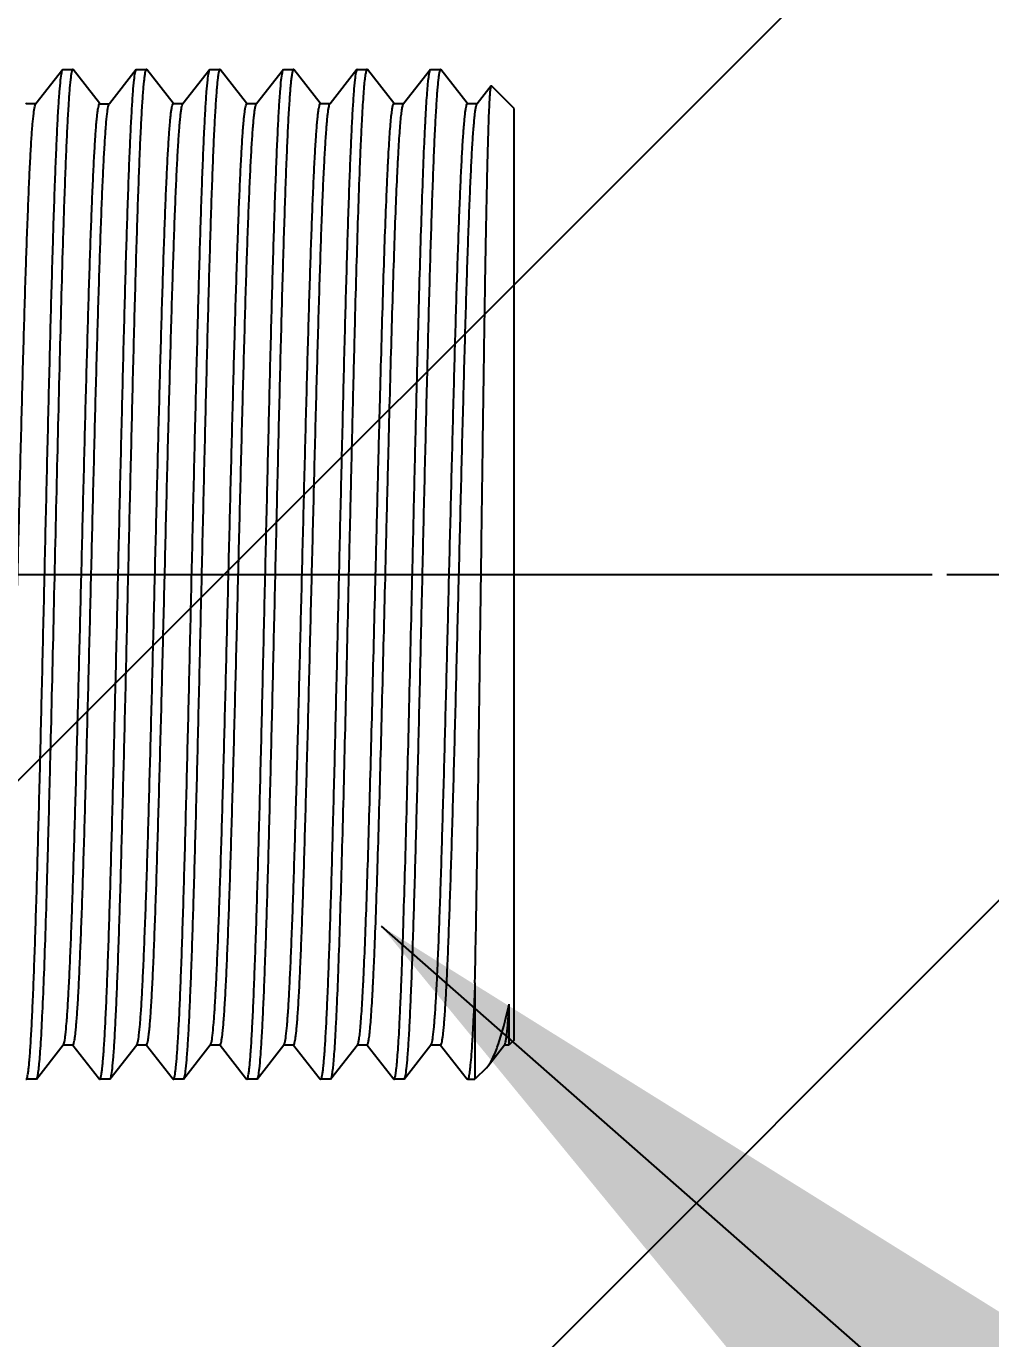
# Model space of a CAD drawing. Header units: millimetres. Extents: x 19741 to 22117, y -10160 to -6800.
# Drawn here: x 21709 to 21728.67, y -8818.76 to -8791.98 of the extents above; entities that cross this region are included whole.
import ezdxf

# ---------------------------------------------------------------- set-up
doc = ezdxf.new("R2010")
doc.units = ezdxf.units.MM
doc.linetypes.add('CENTERX2', pattern=[101.6, 63.5, -12.7, 12.7, -12.7])
doc.layers.add('CENTER', color=1, linetype='CENTERX2')
doc.layers.add('hatch', color=2, linetype='Continuous')
doc.layers.add('DIM', color=5, linetype='Continuous', lineweight=13)
doc.styles.add('ARIAL', font='arial.ttf')
doc.dimstyles.get("Standard").update_dxf_attribs({"dimtxt": 15, "dimasz": 15, "dimexe": 0.18, "dimexo": 0.0625, "dimgap": 4, "dimtad": 0, "dimdec": 1, "dimdsep": 46, "dimtxsty": 'ARIAL', "dimcen": 0, "dimclrd": 5, "dimclre": 5, "dimclrt": 5, "dimadec": 0, "dimazin": 0, "dimtfac": 1, "dimtdec": 1, "dimtofl": 0, "dimtmove": 0, "dimatfit": 3, "dimfxl": 1, "dimtolj": 1, "dimtzin": 0, "dimarcsym": 0})

# ---------------------------------------------------------------- blocks, each defined once
blk = doc.blocks.new('*D126')
at = {"color": 5, "lineweight": -2, "transparency": 16777216}
for p, q in [((21727.776, -8803.164), (21894.182, -8803.164)), ((21894.002, -8818.164), (21894.002, -9183.08)), ((21894.002, -9668.127), (21894.002, -9303.211)), ((21702.315, -9683.127), (21894.182, -9683.127))]:
    blk.add_line(p, q, dxfattribs=at)
at = {"color": 5, "transparency": 16777216}
for points in [[(21891.502, -8818.164), (21896.502, -8818.164), (21894.002, -8803.164)], [(21891.502, -9668.127), (21896.502, -9668.127), (21894.002, -9683.127)]]:
    blk.add_solid(points, dxfattribs=at)
at = {"layer": 'Defpoints', "color": 0, "transparency": 16777216}
for p in [(21727.713, -8803.164), (21702.253, -9683.127), (21894.002, -9683.127)]:
    blk.add_point(p, dxfattribs=at)
at = {"color": 5, "transparency": 16777216, "insert": (21894.002, -9243.145), "char_height": 15, "attachment_point": 5, "rotation": 90, "style": 'ARIAL'}
blk.add_mtext('\\A1;(900 - 1100)', dxfattribs=at)

msp = doc.modelspace()

# ---------------------------------------------------------------- hatches: boundary and pattern name
at = {"layer": 'hatch'}
h = msp.add_hatch(dxfattribs=at)
h.set_pattern_fill('ANSI31', color=256, scale=5)
h.set_pattern_definition([(45, (6565.495, -4149.247), (-11.22532, 11.22532), [])])
h.paths.add_polyline_path([(21702.253, -9683.127), (21752.253, -9683.127), (21752.253, -7612.561), (21702.253, -7612.561)])

# ---------------------------------------------------------------- linework, layer by layer
at = {"linetype": 'Continuous'}
for p, q in [((21709.746, -8792.868), (21709.199, -8793.564)), ((21709.746, -8792.868), (21709.753, -8792.864)), ((21709.753, -8792.864), (21709.953, -8792.864)), ((21709.96, -8792.868), (21709.953, -8792.864)), ((21710.496, -8793.551), (21709.96, -8792.868)), ((21711.246, -8792.868), (21710.699, -8793.564)), ((21711.246, -8792.868), (21711.253, -8792.864)), ((21711.253, -8792.864), (21711.453, -8792.864)), ((21711.46, -8792.868), (21711.453, -8792.864)), ((21711.996, -8793.551), (21711.46, -8792.868)), ((21712.746, -8792.868), (21712.199, -8793.564)), ((21712.746, -8792.868), (21712.753, -8792.864)), ((21712.753, -8792.864), (21712.953, -8792.864)), ((21712.96, -8792.868), (21712.953, -8792.864)), ((21713.496, -8793.551), (21712.96, -8792.868)), ((21714.246, -8792.868), (21713.699, -8793.564)), ((21714.246, -8792.868), (21714.253, -8792.864)), ((21714.253, -8792.864), (21714.453, -8792.864)), ((21714.46, -8792.868), (21714.453, -8792.864)), ((21714.996, -8793.551), (21714.46, -8792.868)), ((21715.746, -8792.868), (21715.199, -8793.564)), ((21715.753, -8792.864), (21715.746, -8792.868)), ((21715.753, -8792.864), (21715.953, -8792.864)), ((21715.96, -8792.868), (21715.953, -8792.864)), ((21716.496, -8793.551), (21715.96, -8792.868)), ((21717.246, -8792.868), (21716.699, -8793.564)), ((21717.246, -8792.868), (21717.253, -8792.864)), ((21717.253, -8792.864), (21717.453, -8792.864)), ((21717.453, -8792.864), (21717.46, -8792.868)), ((21717.996, -8793.551), (21717.46, -8792.868)), ((21718.485, -8793.201), (21718.199, -8793.564)), ((21718.485, -8793.201), (21718.489, -8793.2)), ((21718.953, -8793.664), (21718.489, -8793.2)), ((21709.006, -8793.564), (21708.996, -8793.551)), ((21709.203, -8793.564), (21709.003, -8793.564)), ((21709.199, -8793.564), (21709.195, -8793.569)), ((21710.506, -8793.564), (21710.496, -8793.551)), ((21710.503, -8793.564), (21710.703, -8793.564)), ((21710.699, -8793.564), (21710.695, -8793.569)), ((21712.006, -8793.564), (21711.996, -8793.551)), ((21712.203, -8793.564), (21712.003, -8793.564)), ((21712.199, -8793.564), (21712.195, -8793.569)), ((21713.506, -8793.564), (21713.496, -8793.551)), ((21713.703, -8793.564), (21713.503, -8793.564)), ((21713.699, -8793.564), (21713.695, -8793.569)), ((21715.006, -8793.564), (21714.996, -8793.551)), ((21715.203, -8793.564), (21715.003, -8793.564)), ((21715.199, -8793.564), (21715.195, -8793.569)), ((21716.506, -8793.564), (21716.496, -8793.551)), ((21716.703, -8793.564), (21716.503, -8793.564)), ((21716.699, -8793.564), (21716.695, -8793.569)), ((21718.006, -8793.564), (21717.996, -8793.551)), ((21718.203, -8793.564), (21718.003, -8793.564)), ((21718.199, -8793.564), (21718.195, -8793.569)), ((21718.953, -8812.664), (21718.953, -8793.664)), ((21718.153, -8811.497), (21718.153, -8813.464)), ((21718.853, -8812.764), (21718.853, -8811.934)), ((21718.953, -8812.664), (21718.853, -8812.764)), ((21709.21, -8813.459), (21709.756, -8812.764)), ((21709.753, -8812.764), (21709.953, -8812.764)), ((21709.756, -8812.764), (21709.76, -8812.759)), ((21709.949, -8812.764), (21709.954, -8812.77)), ((21709.954, -8812.77), (21710.476, -8813.434)), ((21710.71, -8813.459), (21711.256, -8812.764)), ((21711.253, -8812.764), (21711.453, -8812.764)), ((21711.256, -8812.764), (21711.26, -8812.759)), ((21711.449, -8812.764), (21711.454, -8812.77)), ((21711.454, -8812.77), (21711.976, -8813.434)), ((21712.21, -8813.459), (21712.756, -8812.764)), ((21712.753, -8812.764), (21712.953, -8812.764)), ((21712.756, -8812.764), (21712.76, -8812.759)), ((21712.949, -8812.764), (21712.954, -8812.77)), ((21712.954, -8812.77), (21713.476, -8813.434)), ((21713.71, -8813.459), (21714.256, -8812.764)), ((21714.253, -8812.764), (21714.453, -8812.764)), ((21714.256, -8812.764), (21714.26, -8812.759)), ((21714.449, -8812.764), (21714.454, -8812.77)), ((21714.454, -8812.77), (21714.976, -8813.434)), ((21715.21, -8813.459), (21715.756, -8812.764)), ((21715.753, -8812.764), (21715.953, -8812.764)), ((21715.756, -8812.764), (21715.76, -8812.759)), ((21715.949, -8812.764), (21715.954, -8812.77)), ((21715.954, -8812.77), (21716.476, -8813.434)), ((21716.71, -8813.459), (21717.256, -8812.764)), ((21717.253, -8812.764), (21717.453, -8812.764)), ((21717.256, -8812.764), (21717.26, -8812.759)), ((21717.449, -8812.764), (21717.454, -8812.77)), ((21717.454, -8812.77), (21717.976, -8813.434)), ((21718.42, -8813.192), (21718.756, -8812.764)), ((21718.753, -8812.764), (21718.853, -8812.764)), ((21718.756, -8812.764), (21718.76, -8812.759)), ((21718.386, -8813.231), (21718.153, -8813.464)), ((21718.386, -8813.231), (21718.42, -8813.192)), ((21708.996, -8813.459), (21709.003, -8813.464)), ((21709.203, -8813.464), (21709.003, -8813.464)), ((21709.21, -8813.459), (21709.203, -8813.464)), ((21710.476, -8813.434), (21710.496, -8813.459)), ((21710.496, -8813.459), (21710.503, -8813.464)), ((21710.703, -8813.464), (21710.503, -8813.464)), ((21710.71, -8813.459), (21710.703, -8813.464)), ((21711.976, -8813.434), (21711.996, -8813.459)), ((21711.996, -8813.459), (21712.003, -8813.464)), ((21712.203, -8813.464), (21712.003, -8813.464)), ((21712.21, -8813.459), (21712.203, -8813.464)), ((21713.476, -8813.434), (21713.496, -8813.459)), ((21713.503, -8813.464), (21713.496, -8813.459)), ((21713.703, -8813.464), (21713.503, -8813.464)), ((21713.71, -8813.459), (21713.703, -8813.464)), ((21714.976, -8813.434), (21714.996, -8813.459)), ((21714.996, -8813.459), (21715.003, -8813.464)), ((21715.203, -8813.464), (21715.003, -8813.464)), ((21715.21, -8813.459), (21715.203, -8813.464)), ((21716.476, -8813.434), (21716.496, -8813.459)), ((21716.496, -8813.459), (21716.503, -8813.464)), ((21716.703, -8813.464), (21716.503, -8813.464)), ((21716.71, -8813.459), (21716.703, -8813.464)), ((21717.976, -8813.434), (21717.996, -8813.459)), ((21718.003, -8813.464), (21717.996, -8813.459)), ((21718.003, -8813.464), (21718.153, -8813.464))]:
    msp.add_line(p, q, dxfattribs=at)
for points, knots in [([(21709.727, -8792.926), (21709.729, -8792.913), (21709.734, -8792.894), (21709.741, -8792.874), (21709.746, -8792.868)], [0, 0, 0, 0, 0.627972, 1, 1, 1, 1]), ([(21709.953, -8792.864), (21709.95, -8792.864), (21709.944, -8792.869), (21709.935, -8792.89), (21709.93, -8792.911), (21709.926, -8792.926)], [0, 0, 0, 0, 0.109681, 0.302484, 1, 1, 1, 1]), ([(21711.453, -8792.864), (21711.447, -8792.864), (21711.437, -8792.883), (21711.428, -8792.916), (21711.417, -8792.976), (21711.406, -8793.056), (21711.395, -8793.159), (21711.384, -8793.285), (21711.373, -8793.432), (21711.357, -8793.673), (21711.337, -8794.026), (21711.315, -8794.51), (21711.293, -8795.072), (21711.271, -8795.706), (21711.248, -8796.408), (21711.226, -8797.17), (21711.203, -8797.985), (21711.173, -8799.159), (21711.135, -8800.702), (21711.09, -8802.606), (21711.046, -8804.53), (21711.002, -8806.406), (21710.957, -8808.165), (21710.913, -8809.745), (21710.875, -8810.923), (21710.843, -8811.735), (21710.821, -8812.231), (21710.799, -8812.647), (21710.777, -8812.977), (21710.756, -8813.22), (21710.739, -8813.352), (21710.729, -8813.402)], [0, 0, 0, 0, 0.000787, 0.002559, 0.005416, 0.009371, 0.014423, 0.020561, 0.027774, 0.036048, 0.055702, 0.079349, 0.106779, 0.137748, 0.171978, 0.209164, 0.248972, 0.291046, 0.380462, 0.474214, 0.56895, 0.661278, 0.747895, 0.825704, 0.891921, 0.919924, 0.944181, 0.964475, 0.980628, 0.992499, 1, 1, 1, 1]), ([(21711.226, -8792.926), (21711.229, -8792.914), (21711.234, -8792.894), (21711.241, -8792.874), (21711.246, -8792.868)], [0, 0, 0, 0, 0.62865, 1, 1, 1, 1]), ([(21712.953, -8792.864), (21712.947, -8792.864), (21712.937, -8792.883), (21712.928, -8792.916), (21712.917, -8792.976), (21712.906, -8793.056), (21712.895, -8793.159), (21712.884, -8793.285), (21712.873, -8793.433), (21712.857, -8793.673), (21712.837, -8794.026), (21712.815, -8794.51), (21712.793, -8795.073), (21712.77, -8795.707), (21712.748, -8796.409), (21712.726, -8797.171), (21712.703, -8797.987), (21712.673, -8799.161), (21712.635, -8800.704), (21712.59, -8802.609), (21712.546, -8804.533), (21712.502, -8806.409), (21712.457, -8808.168), (21712.413, -8809.748), (21712.375, -8810.926), (21712.343, -8811.737), (21712.321, -8812.234), (21712.299, -8812.649), (21712.277, -8812.979), (21712.256, -8813.221), (21712.239, -8813.353), (21712.229, -8813.403)], [0, 0, 0, 0, 0.000787, 0.00256, 0.005418, 0.009374, 0.014427, 0.020567, 0.027782, 0.036059, 0.055718, 0.079373, 0.10681, 0.137789, 0.172029, 0.209226, 0.249045, 0.291129, 0.380564, 0.474333, 0.569082, 0.661417, 0.748033, 0.825831, 0.89203, 0.92002, 0.944262, 0.964539, 0.980672, 0.992522, 1, 1, 1, 1]), ([(21712.726, -8792.926), (21712.729, -8792.914), (21712.734, -8792.894), (21712.741, -8792.874), (21712.746, -8792.868)], [0, 0, 0, 0, 0.628687, 1, 1, 1, 1]), ([(21714.453, -8792.864), (21714.447, -8792.864), (21714.437, -8792.883), (21714.428, -8792.916), (21714.417, -8792.976), (21714.406, -8793.056), (21714.395, -8793.159), (21714.384, -8793.285), (21714.373, -8793.433), (21714.357, -8793.673), (21714.337, -8794.026), (21714.315, -8794.51), (21714.293, -8795.072), (21714.271, -8795.707), (21714.248, -8796.408), (21714.226, -8797.17), (21714.203, -8797.986), (21714.173, -8799.16), (21714.135, -8800.704), (21714.09, -8802.608), (21714.046, -8804.532), (21714.002, -8806.408), (21713.957, -8808.167), (21713.913, -8809.747), (21713.875, -8810.925), (21713.843, -8811.736), (21713.821, -8812.233), (21713.799, -8812.648), (21713.777, -8812.978), (21713.756, -8813.22), (21713.739, -8813.352), (21713.729, -8813.402)], [0, 0, 0, 0, 0.000787, 0.00256, 0.005417, 0.009373, 0.014425, 0.020564, 0.027779, 0.036054, 0.055711, 0.079363, 0.106797, 0.137772, 0.172009, 0.209202, 0.249018, 0.291098, 0.380526, 0.47429, 0.569036, 0.661368, 0.747984, 0.825786, 0.891991, 0.919986, 0.944234, 0.964516, 0.980656, 0.992514, 1, 1, 1, 1]), ([(21714.226, -8792.926), (21714.229, -8792.914), (21714.234, -8792.894), (21714.241, -8792.874), (21714.246, -8792.868)], [0, 0, 0, 0, 0.628673, 1, 1, 1, 1]), ([(21715.953, -8792.864), (21715.949, -8792.864), (21715.942, -8792.872), (21715.936, -8792.889), (21715.928, -8792.917), (21715.917, -8792.975), (21715.903, -8793.076), (21715.888, -8793.229), (21715.873, -8793.424), (21715.858, -8793.662), (21715.842, -8793.939), (21715.827, -8794.257), (21715.811, -8794.612), (21715.79, -8795.158), (21715.763, -8795.922), (21715.732, -8796.929), (21715.701, -8798.043), (21715.671, -8799.245), (21715.64, -8800.513), (21715.609, -8801.827), (21715.567, -8803.604), (21715.517, -8805.769), (21715.475, -8807.486), (21715.453, -8808.314)], [0, 0, 0, 0, 0.000618, 0.001801, 0.003652, 0.006193, 0.013363, 0.023311, 0.036001, 0.051385, 0.069398, 0.089965, 0.112999, 0.138402, 0.195873, 0.261399, 0.333858, 0.412011, 0.494522, 0.579982, 0.66693, 0.839335, 1, 1, 1, 1]), ([(21715.746, -8792.868), (21715.741, -8792.874), (21715.734, -8792.894), (21715.729, -8792.914), (21715.726, -8792.927)], [0, 0, 0, 0, 0.371274, 1, 1, 1, 1]), ([(21717.453, -8792.864), (21717.447, -8792.864), (21717.437, -8792.883), (21717.428, -8792.916), (21717.417, -8792.976), (21717.406, -8793.056), (21717.395, -8793.159), (21717.384, -8793.285), (21717.373, -8793.432), (21717.357, -8793.673), (21717.337, -8794.026), (21717.315, -8794.51), (21717.293, -8795.072), (21717.271, -8795.706), (21717.248, -8796.408), (21717.226, -8797.169), (21717.203, -8797.985), (21717.173, -8799.159), (21717.135, -8800.702), (21717.09, -8802.606), (21717.046, -8804.53), (21717.002, -8806.406), (21716.957, -8808.165), (21716.913, -8809.745), (21716.875, -8810.923), (21716.843, -8811.735), (21716.821, -8812.231), (21716.799, -8812.647), (21716.777, -8812.977), (21716.756, -8813.22), (21716.739, -8813.352), (21716.729, -8813.402)], [0, 0, 0, 0, 0.000787, 0.002559, 0.005416, 0.009371, 0.014422, 0.02056, 0.027773, 0.036046, 0.055699, 0.079345, 0.106774, 0.137743, 0.171973, 0.20916, 0.248969, 0.291042, 0.380458, 0.474213, 0.568953, 0.661282, 0.747898, 0.825707, 0.891924, 0.919927, 0.944184, 0.964476, 0.980628, 0.992499, 1, 1, 1, 1]), ([(21716.753, -8808.314), (21716.774, -8807.498), (21716.816, -8805.807), (21716.866, -8803.673), (21716.906, -8801.921), (21716.937, -8800.623), (21716.967, -8799.367), (21716.998, -8798.174), (21717.028, -8797.064), (21717.059, -8796.056), (21717.089, -8795.166), (21717.115, -8794.505), (21717.137, -8794.046), (21717.152, -8793.758), (21717.167, -8793.509), (21717.182, -8793.301), (21717.197, -8793.133), (21717.21, -8793.019), (21717.222, -8792.949), (21717.229, -8792.913), (21717.236, -8792.887), (21717.242, -8792.873), (21717.246, -8792.868)], [0, 0, 0, 0, 0.158377, 0.328331, 0.414146, 0.498613, 0.580332, 0.657944, 0.730162, 0.795783, 0.853715, 0.902999, 0.924139, 0.942821, 0.958974, 0.972528, 0.983432, 0.991647, 0.994739, 0.997154, 0.998899, 1, 1, 1, 1]), ([(21709.003, -8813.464), (21709.008, -8813.464), (21709.019, -8813.445), (21709.027, -8813.412), (21709.039, -8813.352), (21709.049, -8813.272), (21709.06, -8813.169), (21709.071, -8813.043), (21709.083, -8812.895), (21709.098, -8812.655), (21709.118, -8812.302), (21709.14, -8811.818), (21709.162, -8811.256), (21709.185, -8810.621), (21709.207, -8809.92), (21709.23, -8809.158), (21709.252, -8808.342), (21709.283, -8807.168), (21709.32, -8805.624), (21709.365, -8803.72), (21709.409, -8801.796), (21709.454, -8799.921), (21709.498, -8798.161), (21709.542, -8796.581), (21709.58, -8795.403), (21709.612, -8794.592), (21709.634, -8794.095), (21709.656, -8793.68), (21709.678, -8793.35), (21709.7, -8793.108), (21709.716, -8792.976), (21709.727, -8792.926)], [0, 0, 0, 0, 0.000787, 0.00256, 0.005417, 0.009373, 0.014425, 0.020564, 0.027778, 0.036054, 0.055711, 0.079363, 0.106797, 0.137771, 0.172006, 0.209199, 0.249013, 0.291092, 0.380519, 0.474281, 0.569024, 0.661356, 0.747973, 0.825776, 0.891982, 0.919978, 0.944227, 0.964511, 0.980653, 0.992512, 1, 1, 1, 1]), ([(21709.926, -8792.926), (21709.916, -8792.974), (21709.9, -8793.1), (21709.879, -8793.329), (21709.859, -8793.641), (21709.837, -8794.031), (21709.816, -8794.498), (21709.785, -8795.26), (21709.739, -8796.643), (21709.682, -8798.737), (21709.62, -8801.34), (21709.557, -8804.08), (21709.503, -8806.355), (21709.459, -8808.09), (21709.427, -8809.269), (21709.395, -8810.333), (21709.363, -8811.263), (21709.331, -8812.042), (21709.303, -8812.589), (21709.28, -8812.94), (21709.264, -8813.136), (21709.248, -8813.285), (21709.236, -8813.368), (21709.229, -8813.402)], [0, 0, 0, 0, 0.007197, 0.018467, 0.033732, 0.052871, 0.075728, 0.102111, 0.164563, 0.278382, 0.408708, 0.545833, 0.679545, 0.741977, 0.799883, 0.852179, 0.897886, 0.936152, 0.966265, 0.978086, 0.987672, 0.994986, 1, 1, 1, 1]), ([(21710.503, -8813.464), (21710.508, -8813.464), (21710.519, -8813.445), (21710.527, -8813.412), (21710.539, -8813.352), (21710.549, -8813.272), (21710.56, -8813.169), (21710.571, -8813.043), (21710.583, -8812.896), (21710.598, -8812.655), (21710.618, -8812.303), (21710.64, -8811.819), (21710.662, -8811.257), (21710.685, -8810.623), (21710.707, -8809.921), (21710.73, -8809.16), (21710.752, -8808.344), (21710.783, -8807.171), (21710.82, -8805.628), (21710.865, -8803.724), (21710.909, -8801.8), (21710.954, -8799.925), (21710.998, -8798.166), (21711.042, -8796.586), (21711.08, -8795.407), (21711.112, -8794.596), (21711.134, -8794.099), (21711.156, -8793.683), (21711.178, -8793.352), (21711.199, -8793.109), (21711.216, -8792.977), (21711.226, -8792.926)], [0, 0, 0, 0, 0.000786, 0.002559, 0.005414, 0.009368, 0.014419, 0.020555, 0.027765, 0.036037, 0.055685, 0.079326, 0.106748, 0.137708, 0.171929, 0.209106, 0.248904, 0.290967, 0.380365, 0.474101, 0.568824, 0.661146, 0.747765, 0.825584, 0.891818, 0.919833, 0.944105, 0.964415, 0.980586, 0.992477, 1, 1, 1, 1]), ([(21712.003, -8813.464), (21712.008, -8813.464), (21712.019, -8813.445), (21712.027, -8813.412), (21712.039, -8813.352), (21712.049, -8813.272), (21712.06, -8813.169), (21712.071, -8813.044), (21712.083, -8812.896), (21712.098, -8812.656), (21712.118, -8812.303), (21712.14, -8811.819), (21712.162, -8811.257), (21712.185, -8810.623), (21712.207, -8809.922), (21712.23, -8809.16), (21712.252, -8808.344), (21712.283, -8807.171), (21712.32, -8805.628), (21712.365, -8803.724), (21712.409, -8801.801), (21712.454, -8799.926), (21712.498, -8798.167), (21712.542, -8796.586), (21712.58, -8795.408), (21712.612, -8794.596), (21712.634, -8794.099), (21712.656, -8793.683), (21712.678, -8793.352), (21712.699, -8793.109), (21712.716, -8792.977), (21712.726, -8792.926)], [0, 0, 0, 0, 0.000786, 0.002558, 0.005414, 0.009368, 0.014418, 0.020554, 0.027764, 0.036036, 0.055683, 0.079323, 0.106744, 0.137704, 0.171923, 0.209099, 0.248896, 0.290958, 0.380353, 0.474089, 0.568811, 0.661133, 0.747752, 0.825572, 0.891808, 0.919825, 0.944098, 0.964409, 0.980582, 0.992475, 1, 1, 1, 1]), ([(21713.503, -8813.464), (21713.508, -8813.464), (21713.519, -8813.445), (21713.527, -8813.412), (21713.539, -8813.352), (21713.549, -8813.272), (21713.56, -8813.169), (21713.571, -8813.044), (21713.583, -8812.896), (21713.598, -8812.656), (21713.618, -8812.303), (21713.64, -8811.819), (21713.662, -8811.257), (21713.685, -8810.623), (21713.707, -8809.922), (21713.73, -8809.16), (21713.752, -8808.344), (21713.783, -8807.171), (21713.82, -8805.628), (21713.865, -8803.724), (21713.909, -8801.801), (21713.954, -8799.926), (21713.998, -8798.166), (21714.042, -8796.586), (21714.08, -8795.407), (21714.112, -8794.596), (21714.134, -8794.099), (21714.156, -8793.683), (21714.178, -8793.352), (21714.199, -8793.109), (21714.216, -8792.977), (21714.226, -8792.926)], [0, 0, 0, 0, 0.000786, 0.002558, 0.005414, 0.009368, 0.014418, 0.020553, 0.027764, 0.036035, 0.055682, 0.079322, 0.106743, 0.137703, 0.171923, 0.209098, 0.248894, 0.290957, 0.380352, 0.474089, 0.568813, 0.661133, 0.747754, 0.825575, 0.891812, 0.919828, 0.9441, 0.964411, 0.980583, 0.992476, 1, 1, 1, 1]), ([(21715.726, -8792.927), (21715.716, -8792.977), (21715.699, -8793.109), (21715.678, -8793.352), (21715.656, -8793.683), (21715.634, -8794.099), (21715.612, -8794.596), (21715.58, -8795.408), (21715.542, -8796.586), (21715.498, -8798.167), (21715.453, -8799.926), (21715.409, -8801.801), (21715.365, -8803.725), (21715.32, -8805.628), (21715.283, -8807.171), (21715.252, -8808.345), (21715.23, -8809.16), (21715.207, -8809.922), (21715.185, -8810.623), (21715.162, -8811.257), (21715.14, -8811.819), (21715.118, -8812.303), (21715.098, -8812.656), (21715.083, -8812.896), (21715.071, -8813.044), (21715.06, -8813.169), (21715.049, -8813.272), (21715.039, -8813.352), (21715.027, -8813.412), (21715.019, -8813.445), (21715.008, -8813.464), (21715.003, -8813.464)], [0, 0, 0, 0, 0.007526, 0.019421, 0.035595, 0.055907, 0.080182, 0.108199, 0.174437, 0.252256, 0.338876, 0.431197, 0.52592, 0.619655, 0.70905, 0.751111, 0.790907, 0.828082, 0.862301, 0.89326, 0.920681, 0.94432, 0.963966, 0.972237, 0.979447, 0.985583, 0.990632, 0.994586, 0.997442, 0.999214, 1, 1, 1, 1]), ([(21718.153, -8811.497), (21718.169, -8810.752), (21718.198, -8809.076), (21718.229, -8806.891), (21718.255, -8804.929), (21718.276, -8803.376), (21718.296, -8801.821), (21718.317, -8800.302), (21718.337, -8798.855), (21718.358, -8797.514), (21718.375, -8796.479), (21718.39, -8795.728), (21718.4, -8795.232), (21718.41, -8794.785), (21718.421, -8794.39), (21718.431, -8794.049), (21718.441, -8793.764), (21718.45, -8793.563), (21718.458, -8793.432), (21718.463, -8793.356), (21718.468, -8793.295), (21718.473, -8793.25), (21718.478, -8793.22), (21718.481, -8793.205), (21718.485, -8793.201)], [0, 0, 0, 0, 0.122133, 0.274775, 0.358184, 0.44373, 0.529378, 0.61308, 0.692822, 0.766679, 0.832848, 0.862535, 0.889706, 0.914195, 0.935848, 0.95453, 0.970124, 0.982531, 0.987514, 0.991674, 0.995003, 0.997498, 0.999158, 1, 1, 1, 1]), ([(21708.453, -8812.764), (21708.458, -8812.764), (21708.469, -8812.746), (21708.477, -8812.715), (21708.489, -8812.66), (21708.499, -8812.585), (21708.51, -8812.488), (21708.526, -8812.319), (21708.546, -8812.055), (21708.568, -8811.679), (21708.59, -8811.227), (21708.612, -8810.703), (21708.635, -8810.111), (21708.657, -8809.456), (21708.68, -8808.745), (21708.702, -8807.983), (21708.733, -8806.888), (21708.771, -8805.448), (21708.815, -8803.671), (21708.86, -8801.876), (21708.904, -8800.128), (21708.948, -8798.488), (21708.992, -8797.016), (21709.031, -8795.919), (21709.062, -8795.164), (21709.084, -8794.702), (21709.107, -8794.317), (21709.128, -8794.011), (21709.15, -8793.787), (21709.166, -8793.665), (21709.177, -8793.619)], [0, 0, 0, 0, 0.000816, 0.002604, 0.005473, 0.009439, 0.014502, 0.020652, 0.036166, 0.055851, 0.079533, 0.107003, 0.138015, 0.172289, 0.209522, 0.249376, 0.291496, 0.381, 0.474828, 0.569616, 0.661967, 0.748571, 0.826325, 0.892444, 0.920384, 0.944565, 0.964774, 0.980832, 0.992602, 1, 1, 1, 1]), ([(21709.177, -8793.619), (21709.18, -8793.608), (21709.184, -8793.591), (21709.191, -8793.574), (21709.195, -8793.569)], [0, 0, 0, 0, 0.619296, 1, 1, 1, 1]), ([(21709.78, -8812.701), (21709.79, -8812.653), (21709.807, -8812.527), (21709.828, -8812.297), (21709.85, -8811.986), (21709.872, -8811.596), (21709.894, -8811.13), (21709.926, -8810.371), (21709.964, -8809.271), (21710.008, -8807.797), (21710.052, -8806.157), (21710.097, -8804.411), (21710.141, -8802.62), (21710.185, -8800.849), (21710.223, -8799.414), (21710.254, -8798.323), (21710.276, -8797.565), (21710.298, -8796.857), (21710.321, -8796.205), (21710.343, -8795.615), (21710.365, -8795.093), (21710.388, -8794.643), (21710.41, -8794.269), (21710.429, -8794.007), (21710.445, -8793.838), (21710.456, -8793.742), (21710.467, -8793.668), (21710.478, -8793.612), (21710.487, -8793.582), (21710.497, -8793.564), (21710.503, -8793.564)], [0, 0, 0, 0, 0.00773, 0.019808, 0.036146, 0.056603, 0.081001, 0.109124, 0.175511, 0.2534, 0.340016, 0.432273, 0.526879, 0.620461, 0.709681, 0.751653, 0.791359, 0.828448, 0.862584, 0.893467, 0.920819, 0.944398, 0.963996, 0.97944, 0.985562, 0.990602, 0.994551, 0.997407, 0.999187, 1, 1, 1, 1]), ([(21709.953, -8812.764), (21709.958, -8812.764), (21709.969, -8812.746), (21709.977, -8812.715), (21709.989, -8812.66), (21709.999, -8812.586), (21710.01, -8812.489), (21710.026, -8812.32), (21710.046, -8812.057), (21710.068, -8811.683), (21710.09, -8811.232), (21710.112, -8810.709), (21710.135, -8810.119), (21710.157, -8809.466), (21710.179, -8808.757), (21710.202, -8807.998), (21710.232, -8806.905), (21710.27, -8805.469), (21710.314, -8803.696), (21710.359, -8801.903), (21710.403, -8800.157), (21710.447, -8798.517), (21710.492, -8797.044), (21710.53, -8795.944), (21710.561, -8795.187), (21710.583, -8794.722), (21710.606, -8794.334), (21710.627, -8794.024), (21710.649, -8793.796), (21710.665, -8793.672), (21710.676, -8793.624)], [0, 0, 0, 0, 0.000814, 0.002596, 0.005457, 0.009412, 0.014458, 0.020589, 0.036058, 0.055683, 0.079297, 0.106688, 0.137612, 0.171796, 0.20893, 0.248686, 0.290706, 0.380021, 0.473684, 0.56835, 0.660638, 0.747251, 0.825096, 0.891394, 0.919456, 0.943783, 0.964158, 0.980404, 0.992381, 1, 1, 1, 1]), ([(21710.676, -8793.624), (21710.679, -8793.612), (21710.683, -8793.593), (21710.69, -8793.575), (21710.695, -8793.569)], [0, 0, 0, 0, 0.623614, 1, 1, 1, 1]), ([(21711.279, -8812.706), (21711.289, -8812.66), (21711.306, -8812.537), (21711.327, -8812.311), (21711.349, -8812.003), (21711.371, -8811.616), (21711.393, -8811.153), (21711.425, -8810.396), (21711.463, -8809.298), (21711.507, -8807.825), (21711.552, -8806.186), (21711.596, -8804.438), (21711.64, -8802.645), (21711.685, -8800.87), (21711.723, -8799.431), (21711.753, -8798.337), (21711.776, -8797.577), (21711.798, -8796.867), (21711.821, -8796.213), (21711.843, -8795.622), (21711.865, -8795.098), (21711.887, -8794.647), (21711.91, -8794.272), (21711.929, -8794.009), (21711.945, -8793.839), (21711.956, -8793.743), (21711.967, -8793.668), (21711.978, -8793.613), (21711.987, -8793.582), (21711.997, -8793.564), (21712.003, -8793.564)], [0, 0, 0, 0, 0.007507, 0.019381, 0.035532, 0.055825, 0.080078, 0.108079, 0.174287, 0.252087, 0.338695, 0.431015, 0.525742, 0.619488, 0.708898, 0.750968, 0.790773, 0.827957, 0.862186, 0.893154, 0.920585, 0.944232, 0.963889, 0.979379, 0.985521, 0.990575, 0.994535, 0.9974, 0.999186, 1, 1, 1, 1]), ([(21711.453, -8812.764), (21711.458, -8812.764), (21711.469, -8812.745), (21711.478, -8812.713), (21711.489, -8812.654), (21711.5, -8812.576), (21711.512, -8812.475), (21711.523, -8812.352), (21711.535, -8812.207), (21711.551, -8811.972), (21711.571, -8811.626), (21711.594, -8811.152), (21711.616, -8810.603), (21711.639, -8809.984), (21711.662, -8809.301), (21711.685, -8808.559), (21711.708, -8807.767), (21711.74, -8806.63), (21711.778, -8805.142), (21711.824, -8803.314), (21711.869, -8801.48), (21711.915, -8799.71), (21711.954, -8798.305), (21711.985, -8797.263), (21712.008, -8796.56), (21712.031, -8795.919), (21712.054, -8795.346), (21712.077, -8794.847), (21712.1, -8794.427), (21712.12, -8794.128), (21712.136, -8793.931), (21712.147, -8793.815), (21712.159, -8793.722), (21712.17, -8793.65), (21712.181, -8793.602), (21712.189, -8793.576), (21712.195, -8793.569)], [0, 0, 0, 0, 0.000843, 0.002711, 0.005713, 0.009864, 0.015162, 0.021599, 0.029161, 0.03783, 0.058414, 0.083159, 0.111834, 0.144171, 0.179864, 0.218579, 0.259948, 0.303585, 0.395991, 0.492321, 0.588948, 0.682236, 0.768674, 0.808294, 0.845009, 0.878474, 0.908372, 0.934424, 0.956386, 0.974051, 0.981223, 0.987264, 0.992162, 0.995912, 0.998515, 1, 1, 1, 1]), ([(21712.778, -8812.712), (21712.788, -8812.666), (21712.805, -8812.546), (21712.826, -8812.324), (21712.848, -8812.02), (21712.87, -8811.635), (21712.892, -8811.175), (21712.924, -8810.422), (21712.962, -8809.325), (21713.007, -8807.854), (21713.051, -8806.214), (21713.095, -8804.465), (21713.14, -8802.669), (21713.184, -8800.89), (21713.222, -8799.449), (21713.253, -8798.352), (21713.275, -8797.59), (21713.298, -8796.877), (21713.32, -8796.222), (21713.343, -8795.628), (21713.365, -8795.103), (21713.387, -8794.65), (21713.409, -8794.274), (21713.429, -8794.01), (21713.445, -8793.84), (21713.456, -8793.743), (21713.467, -8793.668), (21713.478, -8793.613), (21713.487, -8793.582), (21713.497, -8793.564), (21713.503, -8793.564)], [0, 0, 0, 0, 0.007286, 0.018953, 0.034918, 0.055043, 0.079152, 0.107029, 0.17306, 0.250769, 0.337369, 0.429751, 0.5246, 0.61851, 0.70811, 0.750279, 0.790184, 0.827464, 0.861786, 0.89284, 0.920349, 0.944067, 0.96378, 0.979318, 0.985477, 0.990547, 0.99452, 0.997394, 0.999183, 1, 1, 1, 1]), ([(21712.953, -8812.764), (21712.958, -8812.764), (21712.969, -8812.745), (21712.978, -8812.713), (21712.989, -8812.654), (21713, -8812.576), (21713.012, -8812.475), (21713.023, -8812.352), (21713.035, -8812.207), (21713.051, -8811.972), (21713.071, -8811.626), (21713.093, -8811.152), (21713.116, -8810.603), (21713.139, -8809.984), (21713.162, -8809.301), (21713.185, -8808.559), (21713.208, -8807.767), (21713.24, -8806.63), (21713.278, -8805.142), (21713.324, -8803.314), (21713.369, -8801.48), (21713.415, -8799.71), (21713.454, -8798.305), (21713.485, -8797.263), (21713.508, -8796.56), (21713.531, -8795.919), (21713.554, -8795.346), (21713.577, -8794.847), (21713.6, -8794.427), (21713.62, -8794.128), (21713.636, -8793.931), (21713.647, -8793.815), (21713.659, -8793.722), (21713.67, -8793.65), (21713.681, -8793.602), (21713.689, -8793.576), (21713.695, -8793.569)], [0, 0, 0, 0, 0.000844, 0.002712, 0.005713, 0.009864, 0.015163, 0.021599, 0.02916, 0.037831, 0.058414, 0.08316, 0.111834, 0.144171, 0.179865, 0.218579, 0.259949, 0.303585, 0.395992, 0.492322, 0.588949, 0.682237, 0.768675, 0.808294, 0.84501, 0.878474, 0.908373, 0.934425, 0.956386, 0.974053, 0.981224, 0.987264, 0.992163, 0.995913, 0.998516, 1, 1, 1, 1]), ([(21714.276, -8812.717), (21714.287, -8812.673), (21714.304, -8812.555), (21714.325, -8812.337), (21714.347, -8812.036), (21714.369, -8811.655), (21714.391, -8811.197), (21714.423, -8810.447), (21714.461, -8809.353), (21714.506, -8807.883), (21714.55, -8806.243), (21714.595, -8804.492), (21714.639, -8802.693), (21714.684, -8800.911), (21714.722, -8799.466), (21714.752, -8798.367), (21714.775, -8797.602), (21714.797, -8796.888), (21714.82, -8796.23), (21714.842, -8795.635), (21714.865, -8795.108), (21714.887, -8794.654), (21714.909, -8794.276), (21714.929, -8794.012), (21714.945, -8793.841), (21714.956, -8793.744), (21714.967, -8793.669), (21714.978, -8793.613), (21714.987, -8793.582), (21714.997, -8793.564), (21715.003, -8793.564)], [0, 0, 0, 0, 0.007064, 0.018524, 0.034302, 0.05426, 0.078223, 0.105978, 0.171829, 0.249446, 0.336037, 0.428482, 0.523453, 0.617528, 0.707318, 0.749587, 0.789591, 0.826969, 0.861382, 0.892524, 0.920112, 0.943898, 0.963671, 0.979255, 0.985433, 0.99052, 0.994503, 0.997385, 0.999181, 1, 1, 1, 1]), ([(21714.453, -8812.764), (21714.458, -8812.764), (21714.469, -8812.745), (21714.478, -8812.713), (21714.489, -8812.654), (21714.5, -8812.576), (21714.512, -8812.475), (21714.523, -8812.352), (21714.535, -8812.207), (21714.551, -8811.972), (21714.571, -8811.626), (21714.594, -8811.152), (21714.616, -8810.603), (21714.639, -8809.984), (21714.662, -8809.301), (21714.685, -8808.559), (21714.708, -8807.767), (21714.74, -8806.63), (21714.778, -8805.142), (21714.824, -8803.314), (21714.869, -8801.48), (21714.915, -8799.71), (21714.954, -8798.305), (21714.985, -8797.263), (21715.008, -8796.56), (21715.031, -8795.919), (21715.054, -8795.346), (21715.077, -8794.847), (21715.1, -8794.427), (21715.12, -8794.128), (21715.136, -8793.931), (21715.147, -8793.815), (21715.159, -8793.722), (21715.17, -8793.65), (21715.181, -8793.602), (21715.189, -8793.576), (21715.195, -8793.569)], [0, 0, 0, 0, 0.000843, 0.00271, 0.005713, 0.009864, 0.015162, 0.021598, 0.029161, 0.03783, 0.058414, 0.083158, 0.111834, 0.14417, 0.179864, 0.218578, 0.259948, 0.303584, 0.395991, 0.492321, 0.588948, 0.682236, 0.768674, 0.808294, 0.845009, 0.878474, 0.908372, 0.934425, 0.956385, 0.974052, 0.981222, 0.987263, 0.992163, 0.995912, 0.998514, 1, 1, 1, 1]), ([(21716.003, -8807.964), (21716.025, -8807.192), (21716.067, -8805.592), (21716.117, -8803.574), (21716.159, -8801.918), (21716.19, -8800.693), (21716.221, -8799.511), (21716.251, -8798.391), (21716.282, -8797.353), (21716.313, -8796.414), (21716.34, -8795.702), (21716.361, -8795.193), (21716.377, -8794.862), (21716.392, -8794.566), (21716.408, -8794.307), (21716.423, -8794.086), (21716.438, -8793.904), (21716.453, -8793.761), (21716.468, -8793.659), (21716.481, -8793.598), (21716.492, -8793.571), (21716.499, -8793.564), (21716.503, -8793.564)], [0, 0, 0, 0, 0.160653, 0.333038, 0.419975, 0.505426, 0.587929, 0.666074, 0.738526, 0.804044, 0.861512, 0.886916, 0.909949, 0.930518, 0.948533, 0.963919, 0.976614, 0.986567, 0.993747, 0.998154, 0.999352, 1, 1, 1, 1]), ([(21716.203, -8807.964), (21716.224, -8807.204), (21716.266, -8805.63), (21716.316, -8803.643), (21716.356, -8802.011), (21716.387, -8800.803), (21716.417, -8799.633), (21716.448, -8798.522), (21716.478, -8797.488), (21716.509, -8796.548), (21716.539, -8795.718), (21716.565, -8795.101), (21716.586, -8794.673), (21716.602, -8794.404), (21716.617, -8794.171), (21716.632, -8793.976), (21716.647, -8793.819), (21716.662, -8793.7), (21716.674, -8793.626), (21716.686, -8793.586), (21716.692, -8793.573), (21716.695, -8793.569)], [0, 0, 0, 0, 0.158208, 0.327972, 0.413697, 0.498088, 0.579744, 0.657313, 0.729506, 0.795128, 0.85309, 0.902435, 0.923615, 0.942348, 0.958556, 0.972176, 0.983153, 0.991449, 0.997048, 0.998845, 1, 1, 1, 1]), ([(21717.274, -8812.726), (21717.278, -8812.71), (21717.287, -8812.668), (21717.304, -8812.557), (21717.323, -8812.364), (21717.345, -8812.071), (21717.367, -8811.697), (21717.389, -8811.245), (21717.412, -8810.719), (21717.434, -8810.125), (21717.466, -8809.212), (21717.504, -8807.944), (21717.549, -8806.303), (21717.593, -8804.549), (21717.638, -8802.744), (21717.683, -8800.955), (21717.721, -8799.503), (21717.751, -8798.398), (21717.774, -8797.629), (21717.797, -8796.91), (21717.819, -8796.248), (21717.842, -8795.649), (21717.864, -8795.119), (21717.887, -8794.662), (21717.909, -8794.281), (21717.928, -8794.015), (21717.945, -8793.843), (21717.956, -8793.745), (21717.966, -8793.669), (21717.978, -8793.613), (21717.986, -8793.582), (21717.997, -8793.564), (21718.003, -8793.564)], [0, 0, 0, 0, 0.00274, 0.00659, 0.017607, 0.032982, 0.05258, 0.076231, 0.103719, 0.134798, 0.169184, 0.246604, 0.333175, 0.425755, 0.520988, 0.615417, 0.705617, 0.748099, 0.788317, 0.825903, 0.860517, 0.891845, 0.919602, 0.943539, 0.963437, 0.979123, 0.985341, 0.990459, 0.994471, 0.997371, 0.999177, 1, 1, 1, 1]), ([(21717.453, -8812.764), (21717.458, -8812.764), (21717.469, -8812.745), (21717.478, -8812.713), (21717.489, -8812.654), (21717.5, -8812.576), (21717.512, -8812.475), (21717.523, -8812.352), (21717.535, -8812.207), (21717.551, -8811.972), (21717.571, -8811.626), (21717.594, -8811.152), (21717.616, -8810.603), (21717.639, -8809.984), (21717.662, -8809.301), (21717.685, -8808.559), (21717.708, -8807.767), (21717.74, -8806.63), (21717.778, -8805.142), (21717.824, -8803.314), (21717.869, -8801.48), (21717.915, -8799.71), (21717.954, -8798.305), (21717.985, -8797.263), (21718.008, -8796.56), (21718.031, -8795.919), (21718.054, -8795.346), (21718.077, -8794.847), (21718.1, -8794.427), (21718.12, -8794.128), (21718.136, -8793.931), (21718.147, -8793.815), (21718.159, -8793.722), (21718.17, -8793.65), (21718.181, -8793.602), (21718.189, -8793.576), (21718.195, -8793.569)], [0, 0, 0, 0, 0.000843, 0.002711, 0.005713, 0.009864, 0.015162, 0.021599, 0.029161, 0.03783, 0.058414, 0.083158, 0.111834, 0.144171, 0.179864, 0.218579, 0.259948, 0.303585, 0.395991, 0.492321, 0.588949, 0.682236, 0.768674, 0.808295, 0.84501, 0.878474, 0.908373, 0.934424, 0.956386, 0.974052, 0.981224, 0.987264, 0.992162, 0.995913, 0.998516, 1, 1, 1, 1]), ([(21715.76, -8812.759), (21715.764, -8812.755), (21715.769, -8812.742), (21715.781, -8812.704), (21715.793, -8812.631), (21715.808, -8812.516), (21715.822, -8812.363), (21715.837, -8812.173), (21715.852, -8811.947), (21715.867, -8811.686), (21715.888, -8811.269), (21715.914, -8810.67), (21715.944, -8809.862), (21715.974, -8808.947), (21715.993, -8808.302), (21716.003, -8807.964)], [0, 0, 0, 0, 0.003399, 0.008662, 0.025007, 0.049194, 0.081184, 0.120857, 0.168073, 0.222647, 0.284358, 0.428202, 0.597273, 0.788941, 1, 1, 1, 1]), ([(21715.953, -8812.764), (21715.956, -8812.764), (21715.963, -8812.757), (21715.974, -8812.73), (21715.987, -8812.669), (21716.002, -8812.566), (21716.017, -8812.424), (21716.032, -8812.242), (21716.048, -8812.021), (21716.063, -8811.762), (21716.078, -8811.466), (21716.094, -8811.135), (21716.116, -8810.626), (21716.142, -8809.914), (21716.173, -8808.975), (21716.193, -8808.312), (21716.203, -8807.964)], [0, 0, 0, 0, 0.001941, 0.005532, 0.018729, 0.040227, 0.070037, 0.108053, 0.154128, 0.20808, 0.269672, 0.338657, 0.414733, 0.586814, 0.783059, 1, 1, 1, 1]), ([(21715.453, -8808.314), (21715.443, -8808.677), (21715.424, -8809.37), (21715.394, -8810.354), (21715.364, -8811.222), (21715.338, -8811.866), (21715.317, -8812.313), (21715.302, -8812.593), (21715.287, -8812.835), (21715.272, -8813.038), (21715.257, -8813.202), (21715.244, -8813.312), (21715.233, -8813.38), (21715.226, -8813.416), (21715.219, -8813.442), (21715.213, -8813.455), (21715.21, -8813.459)], [0, 0, 0, 0, 0.211512, 0.403502, 0.572813, 0.716757, 0.778472, 0.833007, 0.880149, 0.919713, 0.951544, 0.975539, 0.984576, 0.991643, 0.99676, 1, 1, 1, 1]), ([(21716.503, -8813.464), (21716.506, -8813.464), (21716.513, -8813.456), (21716.519, -8813.439), (21716.527, -8813.411), (21716.539, -8813.353), (21716.552, -8813.252), (21716.567, -8813.099), (21716.582, -8812.904), (21716.598, -8812.666), (21716.613, -8812.389), (21716.628, -8812.071), (21716.644, -8811.716), (21716.666, -8811.17), (21716.692, -8810.406), (21716.723, -8809.398), (21716.743, -8808.687), (21716.753, -8808.314)], [0, 0, 0, 0, 0.001852, 0.005395, 0.01094, 0.01855, 0.040028, 0.069822, 0.107833, 0.153913, 0.207866, 0.269473, 0.338467, 0.414561, 0.586697, 0.782977, 1, 1, 1, 1]), ([(21718.153, -8811.497), (21718.147, -8811.647), (21718.135, -8811.928), (21718.117, -8812.322), (21718.098, -8812.66), (21718.08, -8812.94), (21718.064, -8813.135), (21718.05, -8813.261), (21718.041, -8813.332), (21718.032, -8813.387), (21718.023, -8813.428), (21718.016, -8813.452), (21718.007, -8813.464), (21718.003, -8813.464)], [0, 0, 0, 0, 0.227139, 0.427137, 0.598512, 0.740261, 0.851574, 0.89563, 0.931878, 0.96028, 0.980859, 0.993788, 1, 1, 1, 1]), ([(21718.42, -8813.192), (21718.463, -8813.137), (21718.543, -8812.989), (21718.647, -8812.716), (21718.753, -8812.354), (21718.819, -8812.083), (21718.853, -8811.934)], [0, 0, 0, 0, 0.156652, 0.374749, 0.656172, 1, 1, 1, 1]), ([(21718.76, -8812.759), (21718.766, -8812.752), (21718.774, -8812.726), (21718.785, -8812.678), (21718.796, -8812.607), (21718.808, -8812.514), (21718.819, -8812.4), (21718.835, -8812.204), (21718.846, -8812.046), (21718.853, -8811.934)], [0, 0, 0, 0, 0.034079, 0.093784, 0.179773, 0.292094, 0.430655, 0.595155, 1, 1, 1, 1]), ([(21709.76, -8812.759), (21709.765, -8812.753), (21709.772, -8812.733), (21709.777, -8812.714), (21709.78, -8812.701)], [0, 0, 0, 0, 0.37406, 1, 1, 1, 1]), ([(21711.26, -8812.759), (21711.265, -8812.754), (21711.271, -8812.736), (21711.276, -8812.718), (21711.279, -8812.706)], [0, 0, 0, 0, 0.378348, 1, 1, 1, 1]), ([(21712.76, -8812.759), (21712.764, -8812.754), (21712.771, -8812.738), (21712.775, -8812.722), (21712.778, -8812.712)], [0, 0, 0, 0, 0.383236, 1, 1, 1, 1]), ([(21714.26, -8812.759), (21714.264, -8812.754), (21714.27, -8812.74), (21714.274, -8812.726), (21714.276, -8812.717)], [0, 0, 0, 0, 0.388023, 1, 1, 1, 1]), ([(21717.26, -8812.759), (21717.261, -8812.757), (21717.268, -8812.747), (21717.271, -8812.736), (21717.274, -8812.726)], [0, 0, 0, 0, 0.176604, 1, 1, 1, 1]), ([(21709.229, -8813.402), (21709.226, -8813.414), (21709.221, -8813.434), (21709.214, -8813.453), (21709.21, -8813.459)], [0, 0, 0, 0, 0.628657, 1, 1, 1, 1]), ([(21710.729, -8813.402), (21710.726, -8813.415), (21710.721, -8813.434), (21710.714, -8813.454), (21710.71, -8813.459)], [0, 0, 0, 0, 0.628225, 1, 1, 1, 1]), ([(21712.229, -8813.403), (21712.226, -8813.415), (21712.221, -8813.434), (21712.214, -8813.454), (21712.21, -8813.459)], [0, 0, 0, 0, 0.627777, 1, 1, 1, 1]), ([(21713.729, -8813.402), (21713.726, -8813.415), (21713.721, -8813.434), (21713.714, -8813.454), (21713.71, -8813.459)], [0, 0, 0, 0, 0.627942, 1, 1, 1, 1]), ([(21716.729, -8813.402), (21716.726, -8813.415), (21716.721, -8813.434), (21716.714, -8813.454), (21716.71, -8813.459)], [0, 0, 0, 0, 0.628224, 1, 1, 1, 1])]:
    msp.add_open_spline(points, degree=3, knots=knots, dxfattribs=at)
at = {"layer": 'CENTER', "ltscale": 0.5}
msp.add_line((21695.729, -8803.164), (21727.713, -8803.164), dxfattribs=at)

# ---------------------------------------------------------------- dimensions: what is measured, and where the dimension line sits
dim = msp.add_linear_dim(base=(21894.002, -9683.127), p1=(21727.713, -8803.164), p2=(21702.253, -9683.127), angle=90, text='(900 - 1100)', dimstyle='Standard', override={"dimpost": '(<>)', "dimtfillclr": 7})
dim.commit()
dim.dimension.update_dxf_attribs({"geometry": '*D126', "text_midpoint": (21894.002, -9243.145)})

# ---------------------------------------------------------------- leaders
at = {"layer": 'DIM', "color": 3}
msp.add_leader([(21716.24, -8810.341), (21783.518, -8869.44), (21878.085, -8869.44)], dimstyle='Standard', override={"dimtxt": 18, "dimasz": 18, "dimgap": 5}, dxfattribs=at)

doc.saveas('drawing.dxf')
